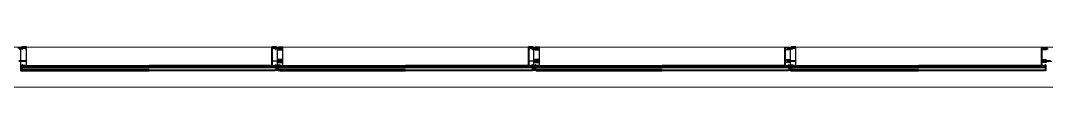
# Model space of a CAD drawing. Header units: metres. Extents: x -224 to -134.4, y 547 to 608.8.
# Drawn here: x -210.14 to -204.26, y 562.47 to 562.7 of the extents above; entities that cross this region are included whole.
import ezdxf

# ---------------------------------------------------------------- set-up
doc = ezdxf.new("R2010")
doc.units = ezdxf.units.M
doc.header["$MEASUREMENT"] = 0
doc.linetypes.add('CENTER', pattern=[50.8, 31.75, -6.35, 6.35, -6.35])
doc.linetypes.add('HIDDEN', pattern=[0.375, 0.25, -0.125])
for name, color, linetype in [('A - DOOR', 5, 'Continuous'), ('An Alum', 11, 'Continuous'), ('An Center Line', 1, 'CENTER'), ('An Extra', 8, 'Continuous'), ('An Glass', 5, 'Continuous'), ('GLASS', 142, 'Continuous')]:
    doc.layers.add(name, color=color, linetype=linetype)
doc.layers.add('A-SELL', color=8, linetype='Continuous', lineweight=0)

# ---------------------------------------------------------------- blocks, each defined once
blk = doc.blocks.new('ffgffg')
at = {"color": 8}
for p, q in [((-155.7333, 328.7011), (-155.732, 328.7011)), ((-155.732, 328.7083), (-155.7143, 328.7083)), ((-155.7143, 328.7011), (-155.7129, 328.7012)), ((-154.2242, 328.7011), (-154.2255, 328.7012)), ((-154.2065, 328.7083), (-154.2242, 328.7083)), ((-154.2051, 328.7011), (-154.2065, 328.7011)), ((-152.7542, 328.7011), (-152.7556, 328.7012)), ((-152.7365, 328.7083), (-152.7542, 328.7083)), ((-152.7352, 328.7011), (-152.7366, 328.7011)), ((-151.3235, 328.7011), (-151.3222, 328.7011)), ((-151.3222, 328.7083), (-151.3045, 328.7083)), ((-151.3045, 328.7011), (-151.3031, 328.7012))]:
    blk.add_line(p, q, dxfattribs=at)
for points in [[(-155.7129, 328.7012), (-155.7129, 328.71), (-155.7333, 328.71), (-155.7333, 328.7011)], [(-155.7143, 328.7011), (-155.7143, 328.7087), (-155.732, 328.7087), (-155.732, 328.7011)], [(-154.2255, 328.7012), (-154.2255, 328.71), (-154.2051, 328.71), (-154.2051, 328.7011)], [(-154.2242, 328.7011), (-154.2241, 328.7087), (-154.2065, 328.7087), (-154.2065, 328.7011)], [(-152.7556, 328.7012), (-152.7556, 328.71), (-152.7352, 328.71), (-152.7352, 328.7011)], [(-152.7542, 328.7011), (-152.7542, 328.7087), (-152.7366, 328.7087), (-152.7366, 328.7011)], [(-151.3031, 328.7012), (-151.3032, 328.71), (-151.3235, 328.71), (-151.3235, 328.7011)], [(-151.3045, 328.7011), (-151.3045, 328.7087), (-151.3222, 328.7087), (-151.3222, 328.7011)]]:
    blk.add_lwpolyline(points, dxfattribs=at)
at = {"layer": 'An Alum', "color": 8, "linetype": 'HIDDEN', "ltscale": 25}
for p, q in [((-157.1425, 328.6091), (-156.4391, 328.6091)), ((-157.1425, 328.6064), (-156.4391, 328.6064)), ((-155.7042, 328.6091), (-156.4391, 328.6091)), ((-155.7042, 328.6064), (-156.4391, 328.6064)), ((-155.6726, 328.6091), (-154.9692, 328.6091)), ((-155.6726, 328.6064), (-154.9692, 328.6064)), ((-154.2658, 328.6091), (-154.9692, 328.6091)), ((-154.2658, 328.6064), (-154.9692, 328.6064)), ((-154.2027, 328.6091), (-153.4993, 328.6091)), ((-154.2027, 328.6064), (-153.4993, 328.6064)), ((-152.7959, 328.6091), (-153.4993, 328.6091)), ((-152.7959, 328.6064), (-153.4993, 328.6064)), ((-152.7328, 328.6091), (-152.0294, 328.6091)), ((-152.7328, 328.6064), (-152.0294, 328.6064)), ((-151.2944, 328.6091), (-152.0294, 328.6091)), ((-151.2944, 328.6064), (-152.0294, 328.6064))]:
    blk.add_line(p, q, dxfattribs=at)
at = {"layer": 'An Alum', "color": 8, "ltscale": 25}
for p, q in [((-157.1425, 328.6073), (-156.4391, 328.6073)), ((-155.7042, 328.6073), (-156.4391, 328.6073)), ((-155.6726, 328.6073), (-154.9692, 328.6073)), ((-154.2658, 328.6073), (-154.9692, 328.6073)), ((-154.2027, 328.6073), (-153.4993, 328.6073)), ((-152.7959, 328.6073), (-153.4993, 328.6073)), ((-152.7328, 328.6073), (-152.0294, 328.6073)), ((-151.2944, 328.6073), (-152.0294, 328.6073))]:
    blk.add_line(p, q, dxfattribs=at)
at = {"layer": 'An Alum', "color": 8}
for points in [[(-157.1777, 328.7083), (-157.1556, 328.7083, -0.414214), (-157.1538, 328.7065), (-157.1538, 328.7042, -0.414214), (-157.1543, 328.7038), (-157.1565, 328.7038, -0.414214), (-157.157, 328.7042), (-157.157, 328.7048, -0.483507), (-157.1566, 328.705), (-157.1554, 328.7047, 0.487733), (-157.1552, 328.7049), (-157.1552, 328.7065), (-157.1615, 328.7065), (-157.1615, 328.7049, 0.487733), (-157.1613, 328.7047), (-157.16, 328.705, -0.483507), (-157.1597, 328.7048), (-157.1597, 328.7042, -0.414214), (-157.1601, 328.7038), (-157.1628, 328.7038, -0.414214), (-157.1633, 328.7042), (-157.1633, 328.7056, 0.414214), (-157.1637, 328.706), (-157.1813, 328.706, -0.414214)], [(-157.1944, 328.6363), (-157.1628, 328.6363), (-157.1628, 328.6386, -0.414214), (-157.1624, 328.6391), (-157.1601, 328.6391, -0.414214), (-157.1597, 328.6386), (-157.1597, 328.6381, -0.4835), (-157.16, 328.6378), (-157.1613, 328.6381, 0.485622), (-157.1615, 328.6379), (-157.1615, 328.6363), (-157.1552, 328.6363), (-157.1552, 328.6379, 0.487733), (-157.1554, 328.6381), (-157.1566, 328.6378, -0.4835), (-157.157, 328.6381), (-157.157, 328.6386, -0.414214), (-157.1565, 328.6391), (-157.1547, 328.6391, -0.414214), (-157.1538, 328.6381), (-157.1538, 328.6323, -0.414214), (-157.1547, 328.6314), (-157.1565, 328.6314, -0.414214), (-157.157, 328.6318), (-157.157, 328.6324, -0.4835), (-157.1566, 328.6326), (-157.1554, 328.6323, 0.487733), (-157.1552, 328.6325), (-157.1552, 328.6341), (-157.1615, 328.6341), (-157.1615, 328.6325, 0.485614), (-157.1613, 328.6323), (-157.16, 328.6326, -0.4835), (-157.1597, 328.6324), (-157.1597, 328.6318, -0.414214), (-157.1601, 328.6314), (-157.1624, 328.6314, -0.414214), (-157.1628, 328.6318), (-157.1628, 328.6341), (-157.203, 328.6341, 0.414214)], [(-155.7155, 328.6095), (-155.7155, 328.6143), (-155.7114, 328.6143, -0.414214), (-155.7109, 328.6138), (-155.7109, 328.6124, -0.414214), (-155.7114, 328.612), (-155.7121, 328.612, -0.414214), (-155.7123, 328.6122), (-155.7123, 328.6131), (-155.7142, 328.6131, 0.414214), (-155.7146, 328.6128), (-155.7146, 328.609, 0.414214), (-155.7142, 328.6086), (-155.7123, 328.6086), (-155.7123, 328.6095, -0.414214), (-155.7121, 328.6097), (-155.7114, 328.6097, -0.414214), (-155.7109, 328.6093), (-155.7109, 328.5802), (-155.7119, 328.5802), (-155.7123, 328.6073), (-155.7123, 328.6073), (-155.7349, 328.6073), (-155.7349, 328.6068, -1), (-155.7358, 328.6068), (-155.7358, 328.7146, -0.414214), (-155.7349, 328.7155), (-155.7096, 328.7155, -0.414214), (-155.7087, 328.7146), (-155.7087, 328.7092, 0.414214), (-155.7078, 328.7083), (-155.6857, 328.7083, -0.414214), (-155.6839, 328.7065), (-155.6839, 328.7042, -0.414214), (-155.6843, 328.7038), (-155.6866, 328.7038, -0.414214), (-155.687, 328.7042), (-155.687, 328.7048, -0.483507), (-155.6867, 328.705), (-155.6855, 328.7047, 0.487733), (-155.6852, 328.7049), (-155.6852, 328.7065), (-155.6916, 328.7065), (-155.6916, 328.7049, 0.487733), (-155.6913, 328.7047), (-155.6901, 328.705, -0.483507), (-155.6898, 328.7048), (-155.6898, 328.7042, -0.414214), (-155.6902, 328.7038), (-155.6929, 328.7038, -0.414214), (-155.6934, 328.7042), (-155.6934, 328.7056, 0.414214), (-155.6938, 328.706), (-155.7114, 328.706, -0.414214), (-155.7123, 328.7069), (-155.7123, 328.7092, 0.414214), (-155.7132, 328.7101), (-155.733, 328.7101, 0.414214), (-155.7335, 328.7096), (-155.7335, 328.6882), (-155.7342, 328.6876), (-155.7335, 328.6871), (-155.7335, 328.6521), (-155.7342, 328.6516), (-155.7335, 328.651), (-155.7335, 328.6377, 0.414214), (-155.733, 328.6372), (-155.7254, 328.6372), (-155.7245, 328.6363), (-155.6929, 328.6363), (-155.6929, 328.6386, -0.414214), (-155.6925, 328.6391), (-155.6902, 328.6391, -0.414214), (-155.6898, 328.6386), (-155.6898, 328.6381, -0.4835), (-155.6901, 328.6378), (-155.6913, 328.6381, 0.485622), (-155.6916, 328.6379), (-155.6916, 328.6363), (-155.6852, 328.6363), (-155.6852, 328.6379, 0.487733), (-155.6855, 328.6381), (-155.6867, 328.6378, -0.4835), (-155.687, 328.6381), (-155.687, 328.6386, -0.414214), (-155.6866, 328.6391), (-155.6848, 328.6391, -0.414214), (-155.6839, 328.6381), (-155.6839, 328.6323, -0.414214), (-155.6848, 328.6314), (-155.6866, 328.6314, -0.414214), (-155.687, 328.6318), (-155.687, 328.6324, -0.4835), (-155.6867, 328.6326), (-155.6855, 328.6323, 0.487733), (-155.6852, 328.6325), (-155.6852, 328.6341), (-155.6916, 328.6341), (-155.6916, 328.6325, 0.485614), (-155.6913, 328.6323), (-155.6901, 328.6326, -0.4835), (-155.6898, 328.6324), (-155.6898, 328.6318, -0.414214), (-155.6902, 328.6314), (-155.6925, 328.6314, -0.414214), (-155.6929, 328.6318), (-155.6929, 328.6341), (-155.733, 328.6341, 0.414214), (-155.7335, 328.6336), (-155.7335, 328.6205), (-155.7342, 328.62), (-155.7335, 328.6195), (-155.7335, 328.6095), (-155.7155, 328.6095)], [(-154.223, 328.6095), (-154.223, 328.6143), (-154.227, 328.6143, 0.414214), (-154.2275, 328.6138), (-154.2275, 328.6124, 0.414214), (-154.227, 328.612), (-154.2264, 328.612, 0.414214), (-154.2261, 328.6122), (-154.2261, 328.6131), (-154.2242, 328.6131, -0.414214), (-154.2239, 328.6128), (-154.2239, 328.609, -0.414214), (-154.2242, 328.6086), (-154.2261, 328.6086), (-154.2261, 328.6095, 0.414214), (-154.2264, 328.6097), (-154.227, 328.6097, 0.414214), (-154.2275, 328.6093), (-154.2275, 328.5802), (-154.2266, 328.5802), (-154.2261, 328.6073), (-154.2261, 328.6073), (-154.2036, 328.6073), (-154.2036, 328.6068, 1), (-154.2027, 328.6068), (-154.2027, 328.7146, 0.414214), (-154.2036, 328.7155), (-154.2288, 328.7155, 0.414214), (-154.2297, 328.7146), (-154.2297, 328.7092, -0.414214), (-154.2306, 328.7083), (-154.2527, 328.7083, 0.414214), (-154.2546, 328.7065), (-154.2546, 328.7042, 0.414214), (-154.2541, 328.7038), (-154.2518, 328.7038, 0.414214), (-154.2514, 328.7042), (-154.2514, 328.7048, 0.483507), (-154.2517, 328.705), (-154.253, 328.7047, -0.487733), (-154.2532, 328.7049), (-154.2532, 328.7065), (-154.2469, 328.7065), (-154.2469, 328.7049, -0.487733), (-154.2471, 328.7047), (-154.2484, 328.705, 0.483507), (-154.2487, 328.7048), (-154.2487, 328.7042, 0.414214), (-154.2482, 328.7038), (-154.2455, 328.7038, 0.414214), (-154.2451, 328.7042), (-154.2451, 328.7056, -0.414214), (-154.2446, 328.706), (-154.227, 328.706, 0.414214), (-154.2261, 328.7069), (-154.2261, 328.7092, -0.414214), (-154.2252, 328.7101), (-154.2054, 328.7101, -0.414214), (-154.2049, 328.7096), (-154.2049, 328.6882), (-154.2043, 328.6876), (-154.2049, 328.6871), (-154.2049, 328.6521), (-154.2043, 328.6516), (-154.2049, 328.651), (-154.2049, 328.6377, -0.414214), (-154.2054, 328.6372), (-154.2131, 328.6372), (-154.214, 328.6363), (-154.2455, 328.6363), (-154.2455, 328.6386, 0.414214), (-154.246, 328.6391), (-154.2482, 328.6391, 0.414214), (-154.2487, 328.6386), (-154.2487, 328.6381, 0.4835), (-154.2484, 328.6378), (-154.2471, 328.6381, -0.485622), (-154.2469, 328.6379), (-154.2469, 328.6363), (-154.2532, 328.6363), (-154.2532, 328.6379, -0.487733), (-154.253, 328.6381), (-154.2517, 328.6378, 0.4835), (-154.2514, 328.6381), (-154.2514, 328.6386, 0.414214), (-154.2518, 328.6391), (-154.2537, 328.6391, 0.414214), (-154.2546, 328.6381), (-154.2546, 328.6323, 0.414214), (-154.2537, 328.6314), (-154.2518, 328.6314, 0.414214), (-154.2514, 328.6318), (-154.2514, 328.6324, 0.4835), (-154.2517, 328.6326), (-154.253, 328.6323, -0.487733), (-154.2532, 328.6325), (-154.2532, 328.6341), (-154.2469, 328.6341), (-154.2469, 328.6325, -0.485614), (-154.2471, 328.6323), (-154.2484, 328.6326, 0.4835), (-154.2487, 328.6324), (-154.2487, 328.6318, 0.414214), (-154.2482, 328.6314), (-154.246, 328.6314, 0.414214), (-154.2455, 328.6318), (-154.2455, 328.6341), (-154.2054, 328.6341, -0.414214), (-154.2049, 328.6336), (-154.2049, 328.6205), (-154.2043, 328.62), (-154.2049, 328.6195), (-154.2049, 328.6095), (-154.223, 328.6095)], [(-152.7531, 328.6095), (-152.7531, 328.6143), (-152.7571, 328.6143, 0.414214), (-152.7576, 328.6138), (-152.7576, 328.6124, 0.414214), (-152.7571, 328.612), (-152.7564, 328.612, 0.414214), (-152.7562, 328.6122), (-152.7562, 328.6131), (-152.7543, 328.6131, -0.414214), (-152.754, 328.6128), (-152.754, 328.609, -0.414214), (-152.7543, 328.6086), (-152.7562, 328.6086), (-152.7562, 328.6095, 0.414214), (-152.7564, 328.6097), (-152.7571, 328.6097, 0.414214), (-152.7576, 328.6093), (-152.7576, 328.5802), (-152.7567, 328.5802), (-152.7562, 328.6073), (-152.7562, 328.6073), (-152.7337, 328.6073), (-152.7337, 328.6068, 1), (-152.7328, 328.6068), (-152.7328, 328.7146, 0.414214), (-152.7337, 328.7155), (-152.7589, 328.7155, 0.414214), (-152.7598, 328.7146), (-152.7598, 328.7092, -0.414214), (-152.7607, 328.7083), (-152.7828, 328.7083, 0.414214), (-152.7846, 328.7065), (-152.7846, 328.7042, 0.414214), (-152.7842, 328.7038), (-152.7819, 328.7038, 0.414214), (-152.7815, 328.7042), (-152.7815, 328.7048, 0.483507), (-152.7818, 328.705), (-152.783, 328.7047, -0.487733), (-152.7833, 328.7049), (-152.7833, 328.7065), (-152.777, 328.7065), (-152.777, 328.7049, -0.487733), (-152.7772, 328.7047), (-152.7784, 328.705, 0.483507), (-152.7788, 328.7048), (-152.7788, 328.7042, 0.414214), (-152.7783, 328.7038), (-152.7756, 328.7038, 0.414214), (-152.7752, 328.7042), (-152.7752, 328.7056, -0.414214), (-152.7747, 328.706), (-152.7571, 328.706, 0.414214), (-152.7562, 328.7069), (-152.7562, 328.7092, -0.414214), (-152.7553, 328.7101), (-152.7355, 328.7101, -0.414214), (-152.735, 328.7096), (-152.735, 328.6882), (-152.7343, 328.6876), (-152.735, 328.6871), (-152.735, 328.6521), (-152.7343, 328.6516), (-152.735, 328.651), (-152.735, 328.6377, -0.414214), (-152.7355, 328.6372), (-152.7431, 328.6372), (-152.744, 328.6363), (-152.7756, 328.6363), (-152.7756, 328.6386, 0.414214), (-152.7761, 328.6391), (-152.7783, 328.6391, 0.414214), (-152.7788, 328.6386), (-152.7788, 328.6381, 0.4835), (-152.7784, 328.6378), (-152.7772, 328.6381, -0.485622), (-152.777, 328.6379), (-152.777, 328.6363), (-152.7833, 328.6363), (-152.7833, 328.6379, -0.487733), (-152.783, 328.6381), (-152.7818, 328.6378, 0.4835), (-152.7815, 328.6381), (-152.7815, 328.6386, 0.414214), (-152.7819, 328.6391), (-152.7837, 328.6391, 0.414214), (-152.7846, 328.6381), (-152.7846, 328.6323, 0.414214), (-152.7837, 328.6314), (-152.7819, 328.6314, 0.414214), (-152.7815, 328.6318), (-152.7815, 328.6324, 0.4835), (-152.7818, 328.6326), (-152.783, 328.6323, -0.487733), (-152.7833, 328.6325), (-152.7833, 328.6341), (-152.777, 328.6341), (-152.777, 328.6325, -0.485614), (-152.7772, 328.6323), (-152.7784, 328.6326, 0.4835), (-152.7788, 328.6324), (-152.7788, 328.6318, 0.414214), (-152.7783, 328.6314), (-152.7761, 328.6314, 0.414214), (-152.7756, 328.6318), (-152.7756, 328.6341), (-152.7355, 328.6341, -0.414214), (-152.735, 328.6336), (-152.735, 328.6205), (-152.7343, 328.62), (-152.735, 328.6195), (-152.735, 328.6095), (-152.7531, 328.6095)], [(-151.3057, 328.6095), (-151.3057, 328.6143), (-151.3016, 328.6143, -0.414214), (-151.3012, 328.6138), (-151.3012, 328.6124, -0.414214), (-151.3016, 328.612), (-151.3023, 328.612, -0.414214), (-151.3025, 328.6122), (-151.3025, 328.6131), (-151.3044, 328.6131, 0.414214), (-151.3048, 328.6128), (-151.3048, 328.609, 0.414214), (-151.3044, 328.6086), (-151.3025, 328.6086), (-151.3025, 328.6095, -0.414214), (-151.3023, 328.6097), (-151.3016, 328.6097, -0.414214), (-151.3012, 328.6093), (-151.3012, 328.5802), (-151.3021, 328.5802), (-151.3025, 328.6073), (-151.3025, 328.6073), (-151.3251, 328.6073), (-151.3251, 328.6068, -1), (-151.326, 328.6068), (-151.326, 328.7146, -0.414214), (-151.3251, 328.7155), (-151.2998, 328.7155, -0.414214), (-151.2989, 328.7146), (-151.2989, 328.7092, 0.414214), (-151.298, 328.7083), (-151.2759, 328.7083, -0.414214)], [(-151.284, 328.706), (-151.3016, 328.706, -0.414214), (-151.3025, 328.7069), (-151.3025, 328.7092, 0.414214), (-151.3034, 328.7101), (-151.3233, 328.7101, 0.414214), (-151.3237, 328.7096), (-151.3237, 328.6882), (-151.3244, 328.6876), (-151.3237, 328.6871), (-151.3237, 328.6521), (-151.3244, 328.6516), (-151.3237, 328.651), (-151.3237, 328.6377, 0.414214), (-151.3233, 328.6372), (-151.3156, 328.6372), (-151.3147, 328.6363), (-151.2831, 328.6363)], [(-151.2831, 328.6341), (-151.3233, 328.6341, 0.414214), (-151.3237, 328.6336), (-151.3237, 328.6205), (-151.3244, 328.62), (-151.3237, 328.6195), (-151.3237, 328.6095), (-151.3057, 328.6095)]]:
    blk.add_lwpolyline(points, format="xyb", dxfattribs=at)
for points in [[(-157.1434, 328.6073), (-157.1434, 328.6068, 1), (-157.1425, 328.6068), (-157.1425, 328.7146, 0.414214), (-157.1434, 328.7155), (-157.1687, 328.7155, 0.414214), (-157.1696, 328.7146), (-157.1696, 328.711, 0.414214), (-157.1691, 328.7105), (-157.1669, 328.7105, 0.414214), (-157.1664, 328.711), (-157.1664, 328.7115, 0.483507), (-157.1668, 328.7118), (-157.168, 328.7115, -0.003419), (-157.168, 328.7115), (-157.1682, 328.7114), (-157.1682, 328.7132), (-157.1619, 328.7132), (-157.1619, 328.7117, -0.487733), (-157.1622, 328.7115), (-157.1634, 328.7118, 0.483507), (-157.1637, 328.7115), (-157.1637, 328.711, 0.414214), (-157.1633, 328.7105), (-157.1606, 328.7105, 0.414214), (-157.1601, 328.711), (-157.1601, 328.7128, -0.414214), (-157.1597, 328.7132), (-157.1452, 328.7132, -0.414214), (-157.1448, 328.7128), (-157.1448, 328.702, -0.414214), (-157.1452, 328.7015), (-157.1669, 328.7015, 0.065543), (-157.1673, 328.7015), (-157.1688, 328.7011, 1), (-157.1682, 328.6989), (-157.167, 328.6992, -0.065543), (-157.1666, 328.6993), (-157.1452, 328.6993, -0.414214), (-157.1448, 328.6988), (-157.1448, 328.6882), (-157.1441, 328.6876), (-157.1448, 328.6871), (-157.1448, 328.6521), (-157.1441, 328.6516), (-157.1448, 328.651), (-157.1448, 328.644, -0.414214), (-157.1452, 328.6436), (-157.1666, 328.6436, -0.065543), (-157.167, 328.6436), (-157.1682, 328.6439, 1), (-157.1688, 328.6418), (-157.1673, 328.6414, 0.065543), (-157.1669, 328.6413), (-157.1452, 328.6413, -0.414214), (-157.1448, 328.6409), (-157.1448, 328.6296, -0.414214), (-157.1452, 328.6291), (-157.1669, 328.6291, 0.065543), (-157.1673, 328.6291), (-157.1688, 328.6287, 1), (-157.1682, 328.6265), (-157.167, 328.6268, -0.065543), (-157.1666, 328.6269), (-157.1452, 328.6269, -0.414214), (-157.1448, 328.6264), (-157.1448, 328.6205), (-157.1441, 328.62), (-157.1448, 328.6195), (-157.1448, 328.6095), (-157.1628, 328.6095), (-157.1628, 328.6143), (-157.1669, 328.6143, 0.414214), (-157.1673, 328.6138), (-157.1673, 328.6124, 0.414214), (-157.1669, 328.612), (-157.1662, 328.612, 0.414214), (-157.166, 328.6122), (-157.166, 328.6131), (-157.1641, 328.6131, -0.414214), (-157.1637, 328.6128), (-157.1637, 328.609, -0.414214), (-157.1641, 328.6086), (-157.166, 328.6086), (-157.166, 328.6095, 0.414214), (-157.1662, 328.6097), (-157.1669, 328.6097, 0.414214), (-157.1673, 328.6093), (-157.1673, 328.5802), (-157.1664, 328.5802), (-157.166, 328.6073), (-157.1628, 328.6073)], [(-155.6735, 328.6073), (-155.6735, 328.6068, 1), (-155.6726, 328.6068), (-155.6726, 328.7146, 0.414214), (-155.6735, 328.7155), (-155.6988, 328.7155, 0.414214), (-155.6997, 328.7146), (-155.6997, 328.711, 0.414214), (-155.6992, 328.7105), (-155.697, 328.7105, 0.414214), (-155.6965, 328.711), (-155.6965, 328.7115, 0.483507), (-155.6968, 328.7118), (-155.6981, 328.7115, -0.003419), (-155.6981, 328.7115), (-155.6983, 328.7114), (-155.6983, 328.7132), (-155.692, 328.7132), (-155.692, 328.7117, -0.487733), (-155.6922, 328.7115), (-155.6935, 328.7118, 0.483507), (-155.6938, 328.7115), (-155.6938, 328.711, 0.414214), (-155.6934, 328.7105), (-155.6907, 328.7105, 0.414214), (-155.6902, 328.711), (-155.6902, 328.7128, -0.414214), (-155.6898, 328.7132), (-155.6753, 328.7132, -0.414214), (-155.6749, 328.7128), (-155.6749, 328.702, -0.414214), (-155.6753, 328.7015), (-155.6969, 328.7015, 0.065543), (-155.6974, 328.7015), (-155.6988, 328.7011, 1), (-155.6983, 328.6989), (-155.6971, 328.6992, -0.065543), (-155.6966, 328.6993), (-155.6753, 328.6993, -0.414214), (-155.6749, 328.6988), (-155.6749, 328.6882), (-155.6742, 328.6876), (-155.6749, 328.6871), (-155.6749, 328.6521), (-155.6742, 328.6516), (-155.6749, 328.651), (-155.6749, 328.644, -0.414214), (-155.6753, 328.6436), (-155.6966, 328.6436, -0.065543), (-155.6971, 328.6436), (-155.6983, 328.6439, 1), (-155.6988, 328.6418), (-155.6974, 328.6414, 0.065543), (-155.6969, 328.6413), (-155.6753, 328.6413, -0.414214), (-155.6749, 328.6409), (-155.6749, 328.6296, -0.414214), (-155.6753, 328.6291), (-155.6969, 328.6291, 0.065543), (-155.6974, 328.6291), (-155.6988, 328.6287, 1), (-155.6983, 328.6265), (-155.6971, 328.6268, -0.065543), (-155.6966, 328.6269), (-155.6753, 328.6269, -0.414214), (-155.6749, 328.6264), (-155.6749, 328.6205), (-155.6742, 328.62), (-155.6749, 328.6195), (-155.6749, 328.6095), (-155.6929, 328.6095), (-155.6929, 328.6143), (-155.697, 328.6143, 0.414214), (-155.6974, 328.6138), (-155.6974, 328.6124, 0.414214), (-155.697, 328.612), (-155.6963, 328.612, 0.414214), (-155.6961, 328.6122), (-155.6961, 328.6131), (-155.6942, 328.6131, -0.414214), (-155.6938, 328.6128), (-155.6938, 328.609, -0.414214), (-155.6942, 328.6086), (-155.6961, 328.6086), (-155.6961, 328.6095, 0.414214), (-155.6963, 328.6097), (-155.697, 328.6097, 0.414214), (-155.6974, 328.6093), (-155.6974, 328.5802), (-155.6965, 328.5802), (-155.6961, 328.6073), (-155.6929, 328.6073)], [(-154.2649, 328.6073), (-154.2649, 328.6068, -1), (-154.2658, 328.6068), (-154.2658, 328.7146, -0.414214), (-154.2649, 328.7155), (-154.2397, 328.7155, -0.414214), (-154.2388, 328.7146), (-154.2388, 328.711, -0.414214), (-154.2392, 328.7105), (-154.2415, 328.7105, -0.414214), (-154.2419, 328.711), (-154.2419, 328.7115, -0.483507), (-154.2416, 328.7118), (-154.2403, 328.7115, 0.003419), (-154.2403, 328.7115), (-154.2401, 328.7114), (-154.2401, 328.7132), (-154.2464, 328.7132), (-154.2464, 328.7117, 0.487733), (-154.2462, 328.7115), (-154.245, 328.7118, -0.483507), (-154.2446, 328.7115), (-154.2446, 328.711, -0.414214), (-154.2451, 328.7105), (-154.2478, 328.7105, -0.414214), (-154.2482, 328.711), (-154.2482, 328.7128, 0.414214), (-154.2487, 328.7132), (-154.2631, 328.7132, 0.414214), (-154.2636, 328.7128), (-154.2636, 328.702, 0.414214), (-154.2631, 328.7015), (-154.2415, 328.7015, -0.065543), (-154.241, 328.7015), (-154.2396, 328.7011, -1), (-154.2402, 328.6989), (-154.2413, 328.6992, 0.065543), (-154.2418, 328.6993), (-154.2631, 328.6993, 0.414214), (-154.2636, 328.6988), (-154.2636, 328.6882), (-154.2643, 328.6876), (-154.2636, 328.6871), (-154.2636, 328.6521), (-154.2643, 328.6516), (-154.2636, 328.651), (-154.2636, 328.644, 0.414214), (-154.2631, 328.6436), (-154.2418, 328.6436, 0.065543), (-154.2413, 328.6436), (-154.2402, 328.6439, -1), (-154.2396, 328.6418), (-154.241, 328.6414, -0.065543), (-154.2415, 328.6413), (-154.2631, 328.6413, 0.414214), (-154.2636, 328.6409), (-154.2636, 328.6296, 0.414214), (-154.2631, 328.6291), (-154.2415, 328.6291, -0.065543), (-154.241, 328.6291), (-154.2396, 328.6287, -1), (-154.2402, 328.6265), (-154.2413, 328.6268, 0.065543), (-154.2418, 328.6269), (-154.2631, 328.6269, 0.414214), (-154.2636, 328.6264), (-154.2636, 328.6205), (-154.2643, 328.62), (-154.2636, 328.6195), (-154.2636, 328.6095), (-154.2455, 328.6095), (-154.2455, 328.6143), (-154.2415, 328.6143, -0.414214), (-154.241, 328.6138), (-154.241, 328.6124, -0.414214), (-154.2415, 328.612), (-154.2422, 328.612, -0.414214), (-154.2424, 328.6122), (-154.2424, 328.6131), (-154.2443, 328.6131, 0.414214), (-154.2446, 328.6128), (-154.2446, 328.609, 0.414214), (-154.2443, 328.6086), (-154.2424, 328.6086), (-154.2424, 328.6095, -0.414214), (-154.2422, 328.6097), (-154.2415, 328.6097, -0.414214), (-154.241, 328.6093), (-154.241, 328.5802), (-154.2419, 328.5802), (-154.2424, 328.6073), (-154.2455, 328.6073)], [(-152.795, 328.6073), (-152.795, 328.6068, -1), (-152.7959, 328.6068), (-152.7959, 328.7146, -0.414214), (-152.795, 328.7155), (-152.7697, 328.7155, -0.414214), (-152.7688, 328.7146), (-152.7688, 328.711, -0.414214), (-152.7693, 328.7105), (-152.7715, 328.7105, -0.414214), (-152.772, 328.711), (-152.772, 328.7115, -0.483507), (-152.7717, 328.7118), (-152.7704, 328.7115, 0.003419), (-152.7704, 328.7115), (-152.7702, 328.7114), (-152.7702, 328.7132), (-152.7765, 328.7132), (-152.7765, 328.7117, 0.487733), (-152.7763, 328.7115), (-152.775, 328.7118, -0.483507), (-152.7747, 328.7115), (-152.7747, 328.711, -0.414214), (-152.7752, 328.7105), (-152.7779, 328.7105, -0.414214), (-152.7783, 328.711), (-152.7783, 328.7128, 0.414214), (-152.7788, 328.7132), (-152.7932, 328.7132, 0.414214), (-152.7936, 328.7128), (-152.7936, 328.702, 0.414214), (-152.7932, 328.7015), (-152.7716, 328.7015, -0.065543), (-152.7711, 328.7015), (-152.7697, 328.7011, -1), (-152.7703, 328.6989), (-152.7714, 328.6992, 0.065543), (-152.7719, 328.6993), (-152.7932, 328.6993, 0.414214), (-152.7936, 328.6988), (-152.7936, 328.6882), (-152.7943, 328.6876), (-152.7936, 328.6871), (-152.7936, 328.6521), (-152.7943, 328.6516), (-152.7936, 328.651), (-152.7936, 328.644, 0.414214), (-152.7932, 328.6436), (-152.7719, 328.6436, 0.065543), (-152.7714, 328.6436), (-152.7703, 328.6439, -1), (-152.7697, 328.6418), (-152.7711, 328.6414, -0.065543), (-152.7716, 328.6413), (-152.7932, 328.6413, 0.414214), (-152.7936, 328.6409), (-152.7936, 328.6296, 0.414214), (-152.7932, 328.6291), (-152.7716, 328.6291, -0.065543), (-152.7711, 328.6291), (-152.7697, 328.6287, -1), (-152.7703, 328.6265), (-152.7714, 328.6268, 0.065543), (-152.7719, 328.6269), (-152.7932, 328.6269, 0.414214), (-152.7936, 328.6264), (-152.7936, 328.6205), (-152.7943, 328.62), (-152.7936, 328.6195), (-152.7936, 328.6095), (-152.7756, 328.6095), (-152.7756, 328.6143), (-152.7715, 328.6143, -0.414214), (-152.7711, 328.6138), (-152.7711, 328.6124, -0.414214), (-152.7715, 328.612), (-152.7722, 328.612, -0.414214), (-152.7725, 328.6122), (-152.7725, 328.6131), (-152.7743, 328.6131, 0.414214), (-152.7747, 328.6128), (-152.7747, 328.609, 0.414214), (-152.7743, 328.6086), (-152.7725, 328.6086), (-152.7725, 328.6095, -0.414214), (-152.7722, 328.6097), (-152.7715, 328.6097, -0.414214), (-152.7711, 328.6093), (-152.7711, 328.5802), (-152.772, 328.5802), (-152.7725, 328.6073), (-152.7756, 328.6073)]]:
    blk.add_lwpolyline(points, format="xyb", close=True, dxfattribs=at)
at = {"layer": 'An Center Line', "color": 8, "ltscale": 10}
for p, q in [((-155.7042, 328.5802), (-155.7042, 328.7155)), ((-154.2343, 328.5802), (-154.2343, 328.7155)), ((-152.7643, 328.5802), (-152.7643, 328.7155)), ((-151.2944, 328.5802), (-151.2944, 328.7155))]:
    blk.add_line(p, q, dxfattribs=at)
at = {"layer": 'An Extra', "color": 8}
for points in [[(-155.7087, 328.7155), (-155.7087, 328.7173), (-155.7358, 328.7173), (-155.7358, 328.7155)], [(-155.7357, 328.7155), (-155.7357, 328.7173), (-155.7087, 328.7173), (-155.7087, 328.7155)], [(-154.2027, 328.7155), (-154.2027, 328.7173), (-154.2297, 328.7173), (-154.2297, 328.7155)], [(-154.2297, 328.7155), (-154.2297, 328.7173), (-154.2027, 328.7173), (-154.2027, 328.7155)], [(-152.7328, 328.7155), (-152.7328, 328.7173), (-152.7598, 328.7173), (-152.7598, 328.7155)], [(-152.7598, 328.7155), (-152.7598, 328.7173), (-152.7328, 328.7173), (-152.7328, 328.7155)], [(-151.2989, 328.7155), (-151.2989, 328.7173), (-151.326, 328.7173), (-151.326, 328.7155)], [(-151.3259, 328.7155), (-151.3259, 328.7173), (-151.2989, 328.7173), (-151.2989, 328.7155)]]:
    blk.add_lwpolyline(points, close=True, dxfattribs=at)
at = {"layer": 'An Glass', "color": 8, "linetype": 'Continuous', "lineweight": 9}
for p, q in [((-157.1615, 328.6), (-156.4391, 328.6)), ((-157.1615, 328.5982), (-156.4391, 328.5982)), ((-157.1615, 328.5838), (-156.4391, 328.5838)), ((-157.1615, 328.582), (-156.4391, 328.582)), ((-155.7042, 328.6), (-156.4391, 328.6)), ((-155.7042, 328.5982), (-156.4391, 328.5982)), ((-155.7042, 328.5838), (-156.4391, 328.5838)), ((-155.7042, 328.582), (-156.4391, 328.582)), ((-155.6916, 328.6), (-154.9692, 328.6)), ((-155.6916, 328.5982), (-154.9692, 328.5982)), ((-155.6916, 328.5838), (-154.9692, 328.5838)), ((-155.6916, 328.582), (-154.9692, 328.582)), ((-154.2469, 328.6), (-154.9692, 328.6)), ((-154.2469, 328.5982), (-154.9692, 328.5982)), ((-154.2469, 328.5838), (-154.9692, 328.5838)), ((-154.2469, 328.582), (-154.9692, 328.582)), ((-154.2216, 328.6), (-153.4993, 328.6)), ((-154.2216, 328.5982), (-153.4993, 328.5982)), ((-154.2216, 328.5838), (-153.4993, 328.5838)), ((-154.2216, 328.582), (-153.4993, 328.582)), ((-152.777, 328.6), (-153.4993, 328.6)), ((-152.777, 328.5982), (-153.4993, 328.5982)), ((-152.777, 328.5838), (-153.4993, 328.5838)), ((-152.777, 328.582), (-153.4993, 328.582)), ((-152.7517, 328.6), (-152.0294, 328.6)), ((-152.7517, 328.5982), (-152.0294, 328.5982)), ((-152.7517, 328.5838), (-152.0294, 328.5838)), ((-152.7517, 328.582), (-152.0294, 328.582)), ((-151.2944, 328.6), (-152.0294, 328.6)), ((-151.2944, 328.5982), (-152.0294, 328.5982)), ((-151.2944, 328.5838), (-152.0294, 328.5838)), ((-151.2944, 328.582), (-152.0294, 328.582))]:
    blk.add_line(p, q, dxfattribs=at)
at = {"layer": 'GLASS'}
for points in [[(-156.4391, 328.6018), (-157.161, 328.6018), (-157.1615, 328.6014), (-157.1615, 328.5969), (-157.161, 328.5964), (-156.4391, 328.5964)], [(-156.4391, 328.5856), (-157.161, 328.5856), (-157.1615, 328.5852), (-157.1615, 328.5806), (-157.161, 328.5802), (-156.4391, 328.5802)], [(-156.4391, 328.6018), (-155.7046, 328.6018), (-155.7042, 328.6014), (-155.7042, 328.5969), (-155.7046, 328.5964), (-156.4391, 328.5964)], [(-156.4391, 328.5856), (-155.7046, 328.5856), (-155.7042, 328.5852), (-155.7042, 328.5806), (-155.7046, 328.5802), (-156.4391, 328.5802)], [(-154.9692, 328.6018), (-155.6911, 328.6018), (-155.6916, 328.6014), (-155.6916, 328.5969), (-155.6911, 328.5964), (-154.9692, 328.5964)], [(-154.9692, 328.5856), (-155.6911, 328.5856), (-155.6916, 328.5852), (-155.6916, 328.5806), (-155.6911, 328.5802), (-154.9692, 328.5802)], [(-154.9692, 328.6018), (-154.2473, 328.6018), (-154.2469, 328.6014), (-154.2469, 328.5969), (-154.2473, 328.5964), (-154.9692, 328.5964)], [(-154.9692, 328.5856), (-154.2473, 328.5856), (-154.2469, 328.5852), (-154.2469, 328.5806), (-154.2473, 328.5802), (-154.9692, 328.5802)], [(-153.4993, 328.6018), (-154.2212, 328.6018), (-154.2216, 328.6014), (-154.2216, 328.5969), (-154.2212, 328.5964), (-153.4993, 328.5964)], [(-153.4993, 328.5856), (-154.2212, 328.5856), (-154.2216, 328.5852), (-154.2216, 328.5806), (-154.2212, 328.5802), (-153.4993, 328.5802)], [(-153.4993, 328.6018), (-152.7774, 328.6018), (-152.777, 328.6014), (-152.777, 328.5969), (-152.7774, 328.5964), (-153.4993, 328.5964)], [(-153.4993, 328.5856), (-152.7774, 328.5856), (-152.777, 328.5852), (-152.777, 328.5806), (-152.7774, 328.5802), (-153.4993, 328.5802)], [(-152.0294, 328.6018), (-152.7513, 328.6018), (-152.7517, 328.6014), (-152.7517, 328.5969), (-152.7513, 328.5964), (-152.0294, 328.5964)], [(-152.0294, 328.5856), (-152.7513, 328.5856), (-152.7517, 328.5852), (-152.7517, 328.5806), (-152.7513, 328.5802), (-152.0294, 328.5802)], [(-152.0294, 328.6018), (-151.2949, 328.6018), (-151.2944, 328.6014), (-151.2944, 328.5969), (-151.2949, 328.5964), (-152.0294, 328.5964)], [(-152.0294, 328.5856), (-151.2949, 328.5856), (-151.2944, 328.5852), (-151.2944, 328.5806), (-151.2949, 328.5802), (-152.0294, 328.5802)]]:
    blk.add_lwpolyline(points, dxfattribs=at)

msp = doc.modelspace()

# ---------------------------------------------------------------- linework, layer by layer
at = {"layer": 'A-SELL'}
for p, q in [((-142.6581, 562.6993), (-214.9939, 562.6993)), ((-142.4281, 562.4693), (-215.2239, 562.4693))]:
    msp.add_line(p, q, dxfattribs=at)

# ---------------------------------------------------------------- block references
at = {"layer": 'A - DOOR', "color": 3, "xscale": -1}
msp.add_blockref('ffgffg', (-361.4338, 233.9838), dxfattribs=at)

doc.saveas('drawing.dxf')
